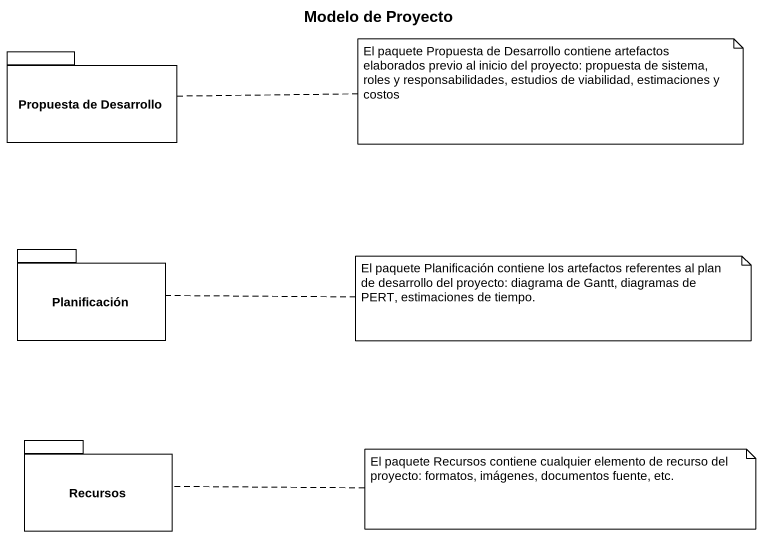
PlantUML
@startuml
title Modelo de Proyecto
package "Propuesta de Desarrollo" as Propuesta_de_Desarrollo {
}
package Planificación {
}
package Recursos {
}
note right of Propuesta_de_Desarrollo : El paquete Propuesta de Desarrollo contiene artefactos elaborados previo al inicio del proyecto: propuesta de sistema, roles y responsabilidades, estudios de viabilidad, estimaciones y costos
note right of Planificación : El paquete Planificación contiene los artefactos referentes al plan de desarrollo del proyecto: diagrama de Gantt, diagramas de PERT, estimaciones de tiempo.
note right of Recursos : El paquete Recursos contiene cualquier elemento de recurso del proyecto: formatos, imágenes, documentos fuente, etc.
@enduml
